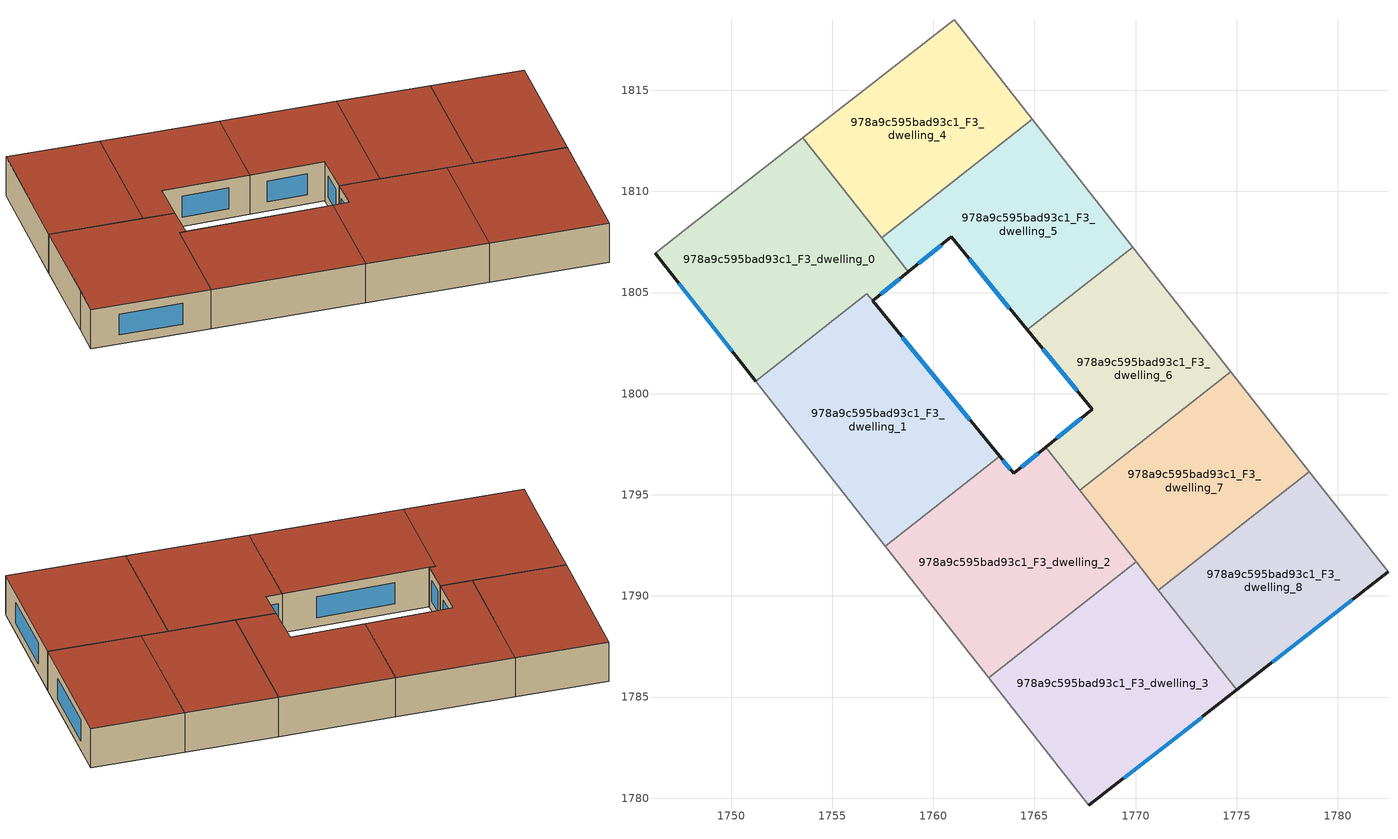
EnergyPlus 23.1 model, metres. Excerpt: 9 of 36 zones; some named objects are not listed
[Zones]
978a9c595bad93c1_F3_dwelling_0
 floor to 978a9c595bad93c1_F2_dwelling_0 (EU_floor_Construction): 1753.55,1812.65 1758.76,1806.02 1757,1804.59 1756.72,1804.93 1751.22,1800.61 1746.24,1806.95 1748.14,1808.42 z9
 wall outside (EU_wall_Construction): 1746.24,1806.95 1751.22,1800.61 / 1757,1804.59 1758.76,1806.02 z9:12
 wall to 978a9c595bad93c1_F3_dwelling_1 (EU_wall_Construction): 1756.72,1804.93 1757,1804.59 / 1751.22,1800.61 1756.71,1804.93 z9:12
 wall adiabatic (EU_wall_Construction): 1753.55,1812.65 1748.14,1808.42 1746.24,1806.95 z9:12
 wall to 978a9c595bad93c1_F3_dwelling_4 (EU_wall_Construction): 1757.44,1807.7 1753.55,1812.65 z9:12
 wall to 978a9c595bad93c1_F3_dwelling_5 (EU_wall_Construction): 1758.76,1806.02 1757.44,1807.7 z9:12
 window (EU_Window_Construction): 1747.41,1805.46 1750.05,1802.1 / 1757.41,1804.92 1758.35,1805.68 z9.7:11.3
 roof outside (EU_roof_Construction): 1757,1804.59 1758.76,1806.02 1753.55,1812.65 1748.14,1808.42 1746.24,1806.95 1751.22,1800.61 1756.72,1804.93 z12
978a9c595bad93c1_F3_dwelling_1
 floor to 978a9c595bad93c1_F2_dwelling_1 (EU_floor_Construction): 1756.71,1804.93 1763.28,1796.91 1757.62,1792.46 1751.22,1800.61 z9
 wall outside (EU_wall_Construction): 1763.28,1796.91 1757,1804.58 z9:12
 wall to 978a9c595bad93c1_F3_dwelling_2 (EU_wall_Construction): 1757.62,1792.46 1763.28,1796.91 z9:12
 wall adiabatic (EU_wall_Construction): 1751.22,1800.61 1757.62,1792.46 z9:12
 window (EU_Window_Construction): 1761.81,1798.71 1758.48,1802.78 z9.7:11.3
 roof outside (EU_roof_Construction): 1763.28,1796.91 1756.72,1804.93 1751.22,1800.61 1757.62,1792.46 z12
978a9c595bad93c1_F3_dwelling_2
 floor to 978a9c595bad93c1_F2_dwelling_2 (EU_floor_Construction): 1765.57,1797.36 1770.03,1791.68 1762.74,1785.96 1757.62,1792.46 1763.28,1796.91 1763.97,1796.06 z9
 wall outside (EU_wall_Construction): 1765.57,1797.36 1763.97,1796.06 1763.28,1796.91 z9:12
 wall to 978a9c595bad93c1_F3_dwelling_3 (EU_wall_Construction): 1762.74,1785.96 1770.03,1791.68 z9:12
 wall adiabatic (EU_wall_Construction): 1757.62,1792.46 1762.74,1785.96 z9:12
 wall to 978a9c595bad93c1_F3_dwelling_7 (EU_wall_Construction): 1770.03,1791.68 1767.25,1795.22 z9:12
 wall to 978a9c595bad93c1_F3_dwelling_6 (EU_wall_Construction): 1767.25,1795.22 1765.57,1797.36 z9:12
 window (EU_Window_Construction): 1763.81,1796.26 1763.44,1796.71 / 1765.19,1797.05 1764.35,1796.37 z9.7:11.3
 roof outside (EU_roof_Construction): 1770.03,1791.68 1765.57,1797.36 1763.97,1796.06 1763.28,1796.91 1757.62,1792.46 1762.74,1785.96 z12
978a9c595bad93c1_F3_dwelling_3
 floor to 978a9c595bad93c1_F2_dwelling_3 (EU_floor_Construction): 1770.03,1791.68 1775,1785.35 1767.7,1779.65 1762.74,1785.96 z9
 wall outside (EU_wall_Construction): 1767.7,1779.65 1775,1785.35 z9:12
 wall adiabatic (EU_wall_Construction): 1762.74,1785.96 1767.7,1779.65 z9:12
 wall to 978a9c595bad93c1_F3_dwelling_8 (EU_wall_Construction): 1775,1785.35 1771.13,1790.28 z9:12
 wall to 978a9c595bad93c1_F3_dwelling_7 (EU_wall_Construction): 1771.13,1790.28 1770.03,1791.68 z9:12
 window (EU_Window_Construction): 1769.41,1780.99 1773.29,1784.01 z9.7:11.3
 roof outside (EU_roof_Construction): 1775,1785.35 1770.03,1791.68 1762.74,1785.96 1767.7,1779.65 z12
978a9c595bad93c1_F3_dwelling_4
 floor to 978a9c595bad93c1_F2_dwelling_4 (EU_floor_Construction): 1761.03,1818.49 1764.9,1813.56 1757.44,1807.7 1753.55,1812.65 z9
 wall adiabatic (EU_wall_Construction): 1764.9,1813.56 1761.03,1818.49 1753.55,1812.65 z9:12
 wall to 978a9c595bad93c1_F3_dwelling_5 (EU_wall_Construction): 1757.44,1807.7 1764.9,1813.56 z9:12
 roof outside (EU_roof_Construction): 1764.9,1813.56 1761.03,1818.49 1753.55,1812.65 1757.44,1807.7 z12
978a9c595bad93c1_F3_dwelling_5
 floor to 978a9c595bad93c1_F2_dwelling_5 (EU_floor_Construction): 1764.9,1813.56 1769.86,1807.25 1764.65,1803.15 1760.89,1807.75 1758.76,1806.02 1757.44,1807.7 z9
 wall outside (EU_wall_Construction): 1758.76,1806.02 1760.89,1807.75 1764.65,1803.15 z9:12
 wall adiabatic (EU_wall_Construction): 1769.86,1807.25 1764.9,1813.56 z9:12
 wall to 978a9c595bad93c1_F3_dwelling_6 (EU_wall_Construction): 1764.65,1803.15 1769.86,1807.25 z9:12
 window (EU_Window_Construction): 1759.26,1806.43 1760.39,1807.34 / 1761.77,1806.67 1763.77,1804.23 z9.7:11.3
 roof outside (EU_roof_Construction): 1769.86,1807.25 1764.9,1813.56 1757.44,1807.7 1758.76,1806.02 1760.89,1807.75 1764.65,1803.15 z12
978a9c595bad93c1_F3_dwelling_6
 floor to 978a9c595bad93c1_F2_dwelling_6 (EU_floor_Construction): 1769.86,1807.25 1774.71,1801.08 1767.25,1795.22 1765.57,1797.36 1767.86,1799.23 1764.65,1803.15 z9
 wall outside (EU_wall_Construction): 1764.65,1803.15 1767.86,1799.23 1765.57,1797.36 z9:12
 wall adiabatic (EU_wall_Construction): 1774.71,1801.08 1769.86,1807.25 z9:12
 wall to 978a9c595bad93c1_F3_dwelling_7 (EU_wall_Construction): 1767.25,1795.22 1774.71,1801.08 z9:12
 window (EU_Window_Construction): 1767.33,1798.79 1766.11,1797.8 / 1765.41,1802.23 1767.11,1800.15 z9.7:11.3
 roof outside (EU_roof_Construction): 1774.71,1801.08 1769.86,1807.25 1764.65,1803.15 1767.86,1799.23 1765.57,1797.36 1767.25,1795.22 z12
978a9c595bad93c1_F3_dwelling_7
 floor to 978a9c595bad93c1_F2_dwelling_7 (EU_floor_Construction): 1774.71,1801.08 1778.59,1796.14 1771.13,1790.28 1767.25,1795.22 z9
 wall adiabatic (EU_wall_Construction): 1778.59,1796.14 1774.71,1801.08 z9:12
 wall to 978a9c595bad93c1_F3_dwelling_8 (EU_wall_Construction): 1771.13,1790.28 1778.59,1796.14 z9:12
 roof outside (EU_roof_Construction): 1778.59,1796.14 1774.71,1801.08 1767.25,1795.22 1771.13,1790.28 z12
978a9c595bad93c1_F3_dwelling_8
 floor to 978a9c595bad93c1_F2_dwelling_8 (EU_floor_Construction): 1778.59,1796.14 1782.48,1791.19 1775,1785.35 1771.13,1790.28 z9
 wall outside (EU_wall_Construction): 1775,1785.35 1782.48,1791.19 z9:12
 wall adiabatic (EU_wall_Construction): 1782.48,1791.19 1778.59,1796.14 z9:12
 window (EU_Window_Construction): 1776.76,1786.72 1780.72,1789.82 z9.7:11.3
 roof outside (EU_roof_Construction): 1782.48,1791.19 1778.59,1796.14 1771.13,1790.28 1775,1785.35 z12
[Building]
EU S2 Campaign: North Axis=0; Terrain=City; Solar Distribution=FullExterior
[Site:Location]
Budapest.Ferenc.Liszt.Intl.AP: Latitude=47.437; Longitude=19.256; Time Zone=1; Elevation=185
[SizingPeriod:WeatherFileDays]
AnnualSizingPeriod: Begin Month=1; Begin Day of Month=1; End Month=12; End Day of Month=31; Day of Week for Start Day=Monday; Use Weather File Daylight Saving Period=No; Use Weather File Rain and Snow Indicators=No
[MATERIAL]
EU_InternalMass_Material: Roughness=MediumRough; Thickness=0.1; Conductivity=1; Density=1800; Specific Heat=900; Thermal Absorptance=0.9; Solar Absorptance=0.7; Visible Absorptance=0.7
[MATERIAL:NOMASS] Roughness=MediumRough; Thermal Absorptance=0.9; Solar Absorptance=0.7; Visible Absorptance=0.7
Name | Thermal Resistance
EU_wall_NoMass | 0.832559
EU_roof_NoMass | 1.39638
EU_floor_NoMass | 0.872794
[WINDOWMATERIAL:SIMPLEGLAZINGSYSTEM]
EU_Window_SimpleGlazing: UFactor=2.79869; Solar Heat Gain Coefficient=0.75; Visible Transmittance=0.75
[CONSTRUCTION]
EU_wall_Construction: EU_wall_NoMass
EU_roof_Construction: EU_roof_NoMass
EU_floor_Construction: EU_floor_NoMass
EU_Window_Construction: EU_Window_SimpleGlazing
EU_InternalMass_Construction: EU_InternalMass_Material
[ZONE] Type=1; Multiplier=1; Ceiling Height=autocalculate; Floor Area=autocalculate; Part of Total Floor Area=Yes
Name | Volume
978a9c595bad93c1_F3_dwelling_0 | 226.384
978a9c595bad93c1_F3_dwelling_1 | 220.493
978a9c595bad93c1_F3_dwelling_2 | 223.479
978a9c595bad93c1_F3_dwelling_3 | 223.474
978a9c595bad93c1_F3_dwelling_4 | 178.793
978a9c595bad93c1_F3_dwelling_5 | 178.784
978a9c595bad93c1_F3_dwelling_6 | 178.795
978a9c595bad93c1_F3_dwelling_7 | 178.759
978a9c595bad93c1_F3_dwelling_8 | 178.791
[INTERNALMASS] Construction=EU_InternalMass_Construction
Name | Zone or ZoneList | Surface Area
978a9c595bad93c1_F3_dwelling_0_EU_InternalMass | 978a9c595bad93c1_F3_dwelling_0 | 75.4623
978a9c595bad93c1_F3_dwelling_1_EU_InternalMass | 978a9c595bad93c1_F3_dwelling_1 | 73.5244
978a9c595bad93c1_F3_dwelling_2_EU_InternalMass | 978a9c595bad93c1_F3_dwelling_2 | 74.4931
978a9c595bad93c1_F3_dwelling_3_EU_InternalMass | 978a9c595bad93c1_F3_dwelling_3 | 74.4914
978a9c595bad93c1_F3_dwelling_4_EU_InternalMass | 978a9c595bad93c1_F3_dwelling_4 | 59.5976
978a9c595bad93c1_F3_dwelling_5_EU_InternalMass | 978a9c595bad93c1_F3_dwelling_5 | 59.5945
978a9c595bad93c1_F3_dwelling_6_EU_InternalMass | 978a9c595bad93c1_F3_dwelling_6 | 59.5981
978a9c595bad93c1_F3_dwelling_7_EU_InternalMass | 978a9c595bad93c1_F3_dwelling_7 | 59.5864
978a9c595bad93c1_F3_dwelling_8_EU_InternalMass | 978a9c595bad93c1_F3_dwelling_8 | 59.5971
[OTHEREQUIPMENT] Fuel Type=Electricity; Design Level Calculation Method=Watts/Area; Power per Zone Floor Area=1; Fraction Latent=0; Fraction Radiant=0; Fraction Lost=0; Carbon Dioxide Generation Rate=0; EndUse Subcategory=EU_Step8_InternalGains
Name | Zone or ZoneList or Space or SpaceList | Schedule
EU_Step8_InternalGain_978a9c595bad93c1_F3_dwelling_0_f000 | 978a9c595bad93c1_F3_dwelling_0 | EU_Step8_GainSchedule_978a9c595bad93c1_F3_dwelling_0_f000
EU_Step8_InternalGain_978a9c595bad93c1_F3_dwelling_1_f000 | 978a9c595bad93c1_F3_dwelling_1 | EU_Step8_GainSchedule_978a9c595bad93c1_F3_dwelling_1_f000
EU_Step8_InternalGain_978a9c595bad93c1_F3_dwelling_2_f000 | 978a9c595bad93c1_F3_dwelling_2 | EU_Step8_GainSchedule_978a9c595bad93c1_F3_dwelling_2_f000
EU_Step8_InternalGain_978a9c595bad93c1_F3_dwelling_3_f000 | 978a9c595bad93c1_F3_dwelling_3 | EU_Step8_GainSchedule_978a9c595bad93c1_F3_dwelling_3_f000
EU_Step8_InternalGain_978a9c595bad93c1_F3_dwelling_4_f000 | 978a9c595bad93c1_F3_dwelling_4 | EU_Step8_GainSchedule_978a9c595bad93c1_F3_dwelling_4_f000
EU_Step8_InternalGain_978a9c595bad93c1_F3_dwelling_5_f000 | 978a9c595bad93c1_F3_dwelling_5 | EU_Step8_GainSchedule_978a9c595bad93c1_F3_dwelling_5_f000
EU_Step8_InternalGain_978a9c595bad93c1_F3_dwelling_6_f000 | 978a9c595bad93c1_F3_dwelling_6 | EU_Step8_GainSchedule_978a9c595bad93c1_F3_dwelling_6_f000
EU_Step8_InternalGain_978a9c595bad93c1_F3_dwelling_7_f000 | 978a9c595bad93c1_F3_dwelling_7 | EU_Step8_GainSchedule_978a9c595bad93c1_F3_dwelling_7_f000
EU_Step8_InternalGain_978a9c595bad93c1_F3_dwelling_8_f000 | 978a9c595bad93c1_F3_dwelling_8 | EU_Step8_GainSchedule_978a9c595bad93c1_F3_dwelling_8_f000
[ZONEVENTILATION:DESIGNFLOWRATE] Schedule=EU_AlwaysOn; Design Flow Rate Calculation Method=AirChanges/Hour; Air Changes per Hour=0.475469; Ventilation Type=Natural; Fan Pressure Rise=0; Fan Total Efficiency=1; Constant Term Coefficient=1; Temperature Term Coefficient=0; Velocity Term Coefficient=0; Velocity Squared Term Coefficient=0; Minimum Indoor Temperature=-100; Maximum Indoor Temperature=100; Delta Temperature=-100; Minimum Outdoor Temperature=-100; Maximum Outdoor Temperature=100; Maximum Wind Speed=40
Name | Zone or ZoneList or Space or SpaceList
EU_ConstantAir_978a9c595bad93c1_F3_dwelling_0 | 978a9c595bad93c1_F3_dwelling_0
EU_ConstantAir_978a9c595bad93c1_F3_dwelling_1 | 978a9c595bad93c1_F3_dwelling_1
EU_ConstantAir_978a9c595bad93c1_F3_dwelling_2 | 978a9c595bad93c1_F3_dwelling_2
EU_ConstantAir_978a9c595bad93c1_F3_dwelling_3 | 978a9c595bad93c1_F3_dwelling_3
EU_ConstantAir_978a9c595bad93c1_F3_dwelling_4 | 978a9c595bad93c1_F3_dwelling_4
EU_ConstantAir_978a9c595bad93c1_F3_dwelling_5 | 978a9c595bad93c1_F3_dwelling_5
EU_ConstantAir_978a9c595bad93c1_F3_dwelling_6 | 978a9c595bad93c1_F3_dwelling_6
EU_ConstantAir_978a9c595bad93c1_F3_dwelling_7 | 978a9c595bad93c1_F3_dwelling_7
EU_ConstantAir_978a9c595bad93c1_F3_dwelling_8 | 978a9c595bad93c1_F3_dwelling_8
[HVACTEMPLATE:ZONE:IDEALLOADSAIRSYSTEM] System Availability Schedule=EU_AlwaysOn; Maximum Heating Supply Air Temperature=50; Minimum Cooling Supply Air Temperature=13; Maximum Heating Supply Air Humidity Ratio=0.0156; Minimum Cooling Supply Air Humidity Ratio=0.0077; Heating Limit=NoLimit; Cooling Limit=NoLimit; Heating Availability Schedule=EU_AlwaysOn; Cooling Availability Schedule=EU_CoolingOff; Dehumidification Control Type=ConstantSensibleHeatRatio; Cooling Sensible Heat Ratio=0.7; Dehumidification Setpoint=60; Humidification Control Type=None; Humidification Setpoint=30; Outdoor Air Method=None; Outdoor Air Flow Rate per Person=0.00944; Outdoor Air Flow Rate per Zone Floor Area=0; Outdoor Air Flow Rate per Zone=0; Demand Controlled Ventilation Type=None; Outdoor Air Economizer Type=NoEconomizer; Heat Recovery Type=None; Sensible Heat Recovery Effectiveness=0.7; Latent Heat Recovery Effectiveness=0.65
Name | Template Thermostat
978a9c595bad93c1_F3_dwelling_0 | EU_HeatOnly_978a9c595bad93c1_F3_dwelling_0
978a9c595bad93c1_F3_dwelling_1 | EU_HeatOnly_978a9c595bad93c1_F3_dwelling_1
978a9c595bad93c1_F3_dwelling_2 | EU_HeatOnly_978a9c595bad93c1_F3_dwelling_2
978a9c595bad93c1_F3_dwelling_3 | EU_HeatOnly_978a9c595bad93c1_F3_dwelling_3
978a9c595bad93c1_F3_dwelling_4 | EU_HeatOnly_978a9c595bad93c1_F3_dwelling_4
978a9c595bad93c1_F3_dwelling_5 | EU_HeatOnly_978a9c595bad93c1_F3_dwelling_5
978a9c595bad93c1_F3_dwelling_6 | EU_HeatOnly_978a9c595bad93c1_F3_dwelling_6
978a9c595bad93c1_F3_dwelling_7 | EU_HeatOnly_978a9c595bad93c1_F3_dwelling_7
978a9c595bad93c1_F3_dwelling_8 | EU_HeatOnly_978a9c595bad93c1_F3_dwelling_8
[SIZING:ZONE] Zone Cooling Design Supply Air Temperature Input Method=SupplyAirTemperature; Zone Cooling Design Supply Air Temperature=13; Zone Heating Design Supply Air Temperature Input Method=SupplyAirTemperature; Zone Heating Design Supply Air Temperature=50; Zone Cooling Design Supply Air Humidity Ratio=0.008; Zone Heating Design Supply Air Humidity Ratio=0.008; Cooling Design Air Flow Method=DesignDay; Cooling Design Air Flow Rate=0; Cooling Minimum Air Flow per Zone Floor Area=0.000762; Cooling Minimum Air Flow=0; Cooling Minimum Air Flow Fraction=0.2; Heating Design Air Flow Method=DesignDay; Heating Design Air Flow Rate=0; Heating Maximum Air Flow per Zone Floor Area=0.002032; Heating Maximum Air Flow=0.141576; Heating Maximum Air Flow Fraction=0.3; Account for Dedicated Outdoor Air System=No; Dedicated Outdoor Air System Control Strategy=NeutralSupplyAir; Dedicated Outdoor Air Low Setpoint Temperature for Design=autosize; Dedicated Outdoor Air High Setpoint Temperature for Design=autosize; Zone Load Sizing Method=Sensible Load Only No Latent Load; Zone Latent Cooling Design Supply Air Humidity Ratio Input Method=HumidityRatioDifference; Zone Cooling Design Supply Air Humidity Ratio Difference=0.005; Zone Latent Heating Design Supply Air Humidity Ratio Input Method=HumidityRatioDifference; Zone Humidification Design Supply Air Humidity Ratio Difference=0.005
978a9c595bad93c1_F3_dwelling_0; 978a9c595bad93c1_F3_dwelling_1; 978a9c595bad93c1_F3_dwelling_2; 978a9c595bad93c1_F3_dwelling_3; 978a9c595bad93c1_F3_dwelling_4; 978a9c595bad93c1_F3_dwelling_5; 978a9c595bad93c1_F3_dwelling_6; 978a9c595bad93c1_F3_dwelling_7; 978a9c595bad93c1_F3_dwelling_8
[SCHEDULE:CONSTANT]
Name | Hourly Value
EU_AlwaysOn | 1
EU_CoolingOff | 0
[SCHEDULE:FILE] Column Number=1; Rows to Skip at Top=0; Number of Hours of Data=8760; Column Separator=Comma; Interpolate to Timestep=No; Minutes per Item=60; Adjust Schedule for Daylight Savings=Yes
Name | File
EU_Step8_GainSchedule_978a9c595bad93c1_F3_dwelling_0_f000 | ../../schedules/978a9c595bad93c1/978a9c595bad93c1_F3_dwelling_0_f000_gain.csv
EU_Step8_GainSchedule_978a9c595bad93c1_F3_dwelling_1_f000 | ../../schedules/978a9c595bad93c1/978a9c595bad93c1_F3_dwelling_1_f000_gain.csv
EU_Step8_GainSchedule_978a9c595bad93c1_F3_dwelling_2_f000 | ../../schedules/978a9c595bad93c1/978a9c595bad93c1_F3_dwelling_2_f000_gain.csv
EU_Step8_GainSchedule_978a9c595bad93c1_F3_dwelling_3_f000 | ../../schedules/978a9c595bad93c1/978a9c595bad93c1_F3_dwelling_3_f000_gain.csv
EU_Step8_GainSchedule_978a9c595bad93c1_F3_dwelling_4_f000 | ../../schedules/978a9c595bad93c1/978a9c595bad93c1_F3_dwelling_4_f000_gain.csv
EU_Step8_GainSchedule_978a9c595bad93c1_F3_dwelling_5_f000 | ../../schedules/978a9c595bad93c1/978a9c595bad93c1_F3_dwelling_5_f000_gain.csv
EU_Step8_GainSchedule_978a9c595bad93c1_F3_dwelling_6_f000 | ../../schedules/978a9c595bad93c1/978a9c595bad93c1_F3_dwelling_6_f000_gain.csv
EU_Step8_GainSchedule_978a9c595bad93c1_F3_dwelling_7_f000 | ../../schedules/978a9c595bad93c1/978a9c595bad93c1_F3_dwelling_7_f000_gain.csv
EU_Step8_GainSchedule_978a9c595bad93c1_F3_dwelling_8_f000 | ../../schedules/978a9c595bad93c1/978a9c595bad93c1_F3_dwelling_8_f000_gain.csv
